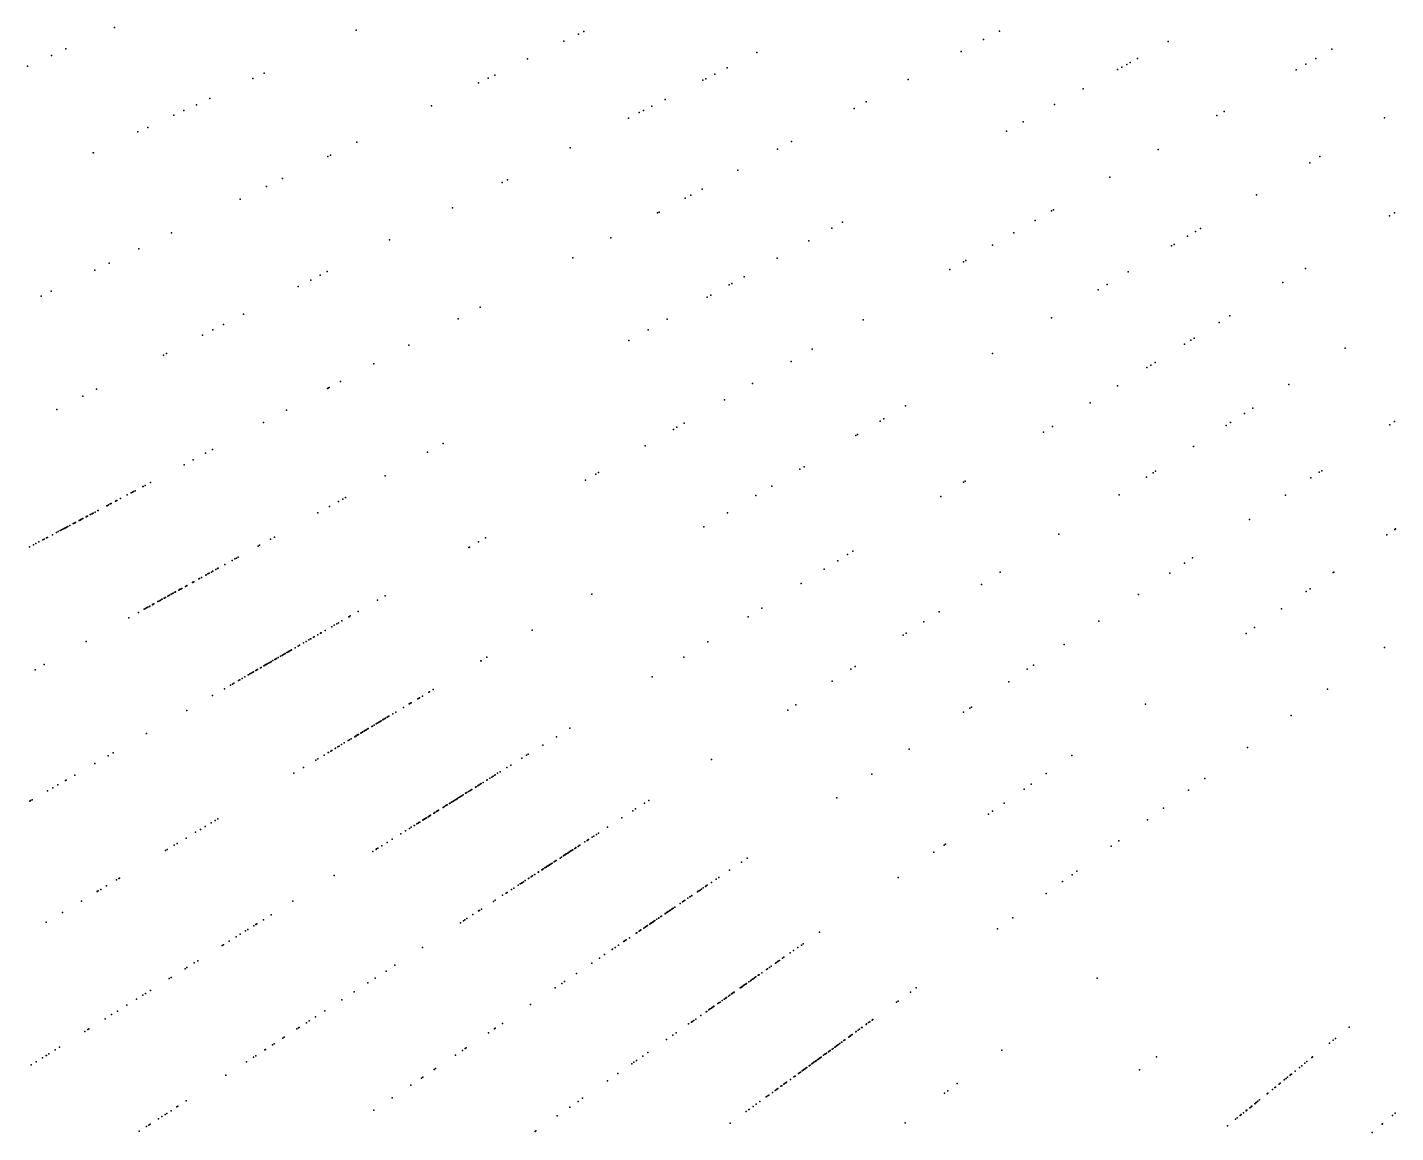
# Model space of a CAD drawing. Header units: metres. Extents: x -4327 to 4266, y -3886 to 3992.
# Drawn here: x -2168 to -1636, y -1380 to -950 of the extents above; entities that cross this region are included whole.
import ezdxf

# ---------------------------------------------------------------- set-up
doc = ezdxf.new("R2010")
doc.units = ezdxf.units.M

msp = doc.modelspace()

# ---------------------------------------------------------------- linework, layer by layer
for p in [(-2134.11, -950.17, 2545.2), (-2039.97, -951.26, 2490.26), (-1953.58, -952.83, 2521.15), (-1951.5, -951.81, 2474.46), (-1789.72, -951.61, 2496.15), (-1959.19, -955.56, 2470.6), (-1795.89, -954.89, 2449.66), (-1724.1, -955.68, 2499.13), (-2158.59, -961.07, 2480.45), (-2152.98, -958.57, 2465.91), (-1973.36, -962.47, 2463.97), (-1884.11, -960, 2515.88), (-1804.62, -959.53, 2508.53), (-1736, -962.28, 2480.01), (-1666.67, -962.25, 2520.85), (-1660.46, -958.67, 2522.85), (-2167.96, -965.24, 2510.34), (-2075.81, -967.97, 2468.28), (-1986.14, -968.71, 2488.12), (-1900.44, -968.32, 2498.71), (-1895.62, -965.86, 2495.11), (-1743.77, -966.59, 2539.01), (-1742.1, -965.66, 2477.62), (-1740.24, -964.63, 2528.19), (-1738.87, -963.87, 2484.11), (-1674.33, -966.68, 2509.66), (-1670.51, -964.47, 2509.58), (-2080.28, -970.05, 2522.82), (-1992.49, -971.8, 2512.59), (-1988.67, -969.94, 2505.01), (-1905.1, -970.7, 2527.07), (-1903.99, -970.13, 2492.34), (-1825.22, -970.49, 2489.66), (-1757.22, -974.04, 2530.06), (-2096.93, -977.81, 2496.11), (-1919.84, -978.2, 2463.71), (-1841.6, -979.2, 2495.35), (-2110.97, -984.36, 2496.39), (-2107.05, -982.53, 2478.18), (-2102.2, -980.27, 2541.04), (-2010.75, -980.71, 2494.18), (-1929.93, -983.35, 2520.72), (-1928.28, -982.51, 2507.47), (-1924.99, -980.83, 2514.28), (-1846.33, -981.71, 2510.1), (-1768.3, -980.18, 2506.47), (-1705.21, -984.5, 2479.54), (-1702.33, -982.84, 2480.91), (-2121.08, -989.08, 2462.18), (-1934.07, -985.46, 2465.65), (-1780.49, -986.94, 2535.04), (-1639.91, -985.36, 2463.95), (-2124.92, -990.87, 2461.26), (-2039.78, -994.87, 2486.2), (-1870.59, -994.61, 2484.65), (-1786.98, -990.54, 2521.67), (-2142.33, -998.98, 2536.25), (-2142.24, -998.94, 2503.09), (-2051.03, -1000.36, 2486.26), (-2050, -999.85, 2526.19), (-1956.74, -997.01, 2451.09), (-1876.09, -997.54, 2525.24), (-1728.02, -997.67, 2504.28), (-1665.05, -1000.46, 2515.86), (-1891.57, -1005.76, 2487.67), (-1668.98, -1002.83, 2490.77), (-2068.66, -1008.95, 2472.21), (-1983.19, -1010.48, 2522.71), (-1981.21, -1009.48, 2503.64), (-1746.77, -1008.5, 2531.46), (-2074.92, -1012.01, 2509.71), (-1911.97, -1016.61, 2470.57), (-1909.77, -1015.44, 2508.84), (-1905.45, -1013.14, 2517.01), (-1689.77, -1015.32, 2482.48), (-2085.17, -1017.01, 2511.1), (-2002.53, -1020.34, 2489.26), (-1922.2, -1022.05, 2516.84), (-1769.46, -1021.6, 2479.98), (-1768.68, -1021.15, 2492.7), (-1922.78, -1022.36, 2517.59), (-1850.75, -1025.89, 2492.7), (-1775.8, -1025.26, 2477.83), (-1638, -1023.53, 2479.16), (-1636.09, -1022.34, 2507.15), (-2111.89, -1030.04, 2461.23), (-1940.9, -1032, 2499.69), (-1854.97, -1028.23, 2492.86), (-1784.15, -1030.08, 2481.2), (-1716.59, -1031.43, 2510.62), (-1713.41, -1029.52, 2508.78), (-1711.5, -1028.37, 2483.66), (-2124.64, -1036.26, 2465.3), (-2027.07, -1032.84, 2489.57), (-1863.9, -1033.17, 2482.83), (-1792.42, -1034.85, 2517.74), (-1722.75, -1035.13, 2550.86), (-1721.81, -1034.57, 2468.15), (-2136.11, -1041.85, 2492.18), (-1955.71, -1039.87, 2464.04), (-1876.23, -1040.01, 2463.69), (-1803.74, -1041.39, 2519.6), (-1802.77, -1040.83, 2498.76), (-2141.7, -1044.58, 2539.99), (-2057.7, -1048.45, 2475.19), (-2054.1, -1046.61, 2481.68), (-2051.28, -1045.18, 2533.14), (-1889.13, -1047.16, 2527.57), (-1808.99, -1044.42, 2512.95), (-1739.64, -1045.28, 2532.97), (-1670.63, -1043.92, 2508.73), (-2158.64, -1052.84, 2496.56), (-2062.58, -1050.94, 2489.21), (-1894.86, -1050.34, 2490.89), (-1893.88, -1049.8, 2525.55), (-1751.32, -1052.3, 2521.67), (-1747.9, -1050.25, 2497.2), (-1679.5, -1049.47, 2488.35), (-2162.57, -1054.76, 2506.58), (-1991.81, -1059.07, 2498.54), (-1903.5, -1055.13, 2516.08), (-1901.98, -1054.28, 2483.79), (-2083.84, -1061.77, 2536.97), (-2000.33, -1063.59, 2498.24), (-1919.02, -1063.73, 2503.29), (-1842.76, -1063.92, 2479.03), (-1769.44, -1063.19, 2475.16), (-1700.12, -1062.35, 2507.65), (-2099.82, -1069.91, 2517.58), (-2095.86, -1067.89, 2501.87), (-2091.63, -1065.74, 2450.88), (-1926.41, -1067.83, 2518.47), (-1704.28, -1064.95, 2544.94), (-2019.5, -1073.79, 2475.66), (-1933.9, -1071.98, 2511.63), (-1717.76, -1073.37, 2486.05), (-1715.29, -1071.83, 2501.93), (-1714, -1071.03, 2494.48), (-1655.2, -1074.9, 2490.9), (-2115.01, -1077.65, 2491.85), (-2113.82, -1077.05, 2534.37), (-1870.77, -1080.09, 2505.63), (-1862.59, -1075.37, 2508.47), (-1792.5, -1077.04, 2490.8), (-1729.16, -1080.5, 2477.62), (-2033.11, -1081.02, 2525.3), (-1732.35, -1082.49, 2515.56), (-1730.83, -1081.54, 2452.63), (-2141.07, -1090.93, 2487), (-2051.14, -1090.61, 2500.73), (-2050.84, -1090.45, 2492.17), (-2050.55, -1090.3, 2563.77), (-2046.16, -1087.96, 2481.05), (-1885.77, -1088.75, 2531.29), (-1743.83, -1089.67, 2520.98), (-1677.12, -1089.13, 2512.61), (-2146.32, -1093.6, 2512.22), (-1896.71, -1095.07, 2474.14), (-1754.4, -1096.27, 2516.58), (-2156.53, -1098.8, 2466.97), (-2067.1, -1099.1, 2471.09), (-1826.29, -1097.34, 2504.29), (-1694.35, -1100.32, 2499.01), (-1691.22, -1098.29, 2464.02), (-2076.15, -1103.91, 2514.66), (-1916.6, -1106.55, 2472.78), (-1915.22, -1105.75, 2484.59), (-1912.44, -1104.15, 2459.29), (-1836.21, -1103.3, 2531.84), (-1834.7, -1102.4, 2482.71), (-1769.08, -1105.45, 2520.78), (-1701.59, -1105.02, 2473.61), (-1699.84, -1103.89, 2495.96), (-1637.86, -1104.75, 2493.45), (-1636.04, -1103.53, 2501.87), (-2006.24, -1112.07, 2490.98), (-1845.65, -1108.98, 2516.89), (-1844.95, -1108.56, 2485.6), (-1772.62, -1107.65, 2495.19), (-2098.64, -1115.87, 2536.36), (-2095.91, -1114.42, 2497.34), (-2012.32, -1115.45, 2487.62), (-1927.64, -1112.93, 2508.96), (-1714.25, -1113.25, 2517.11), (-2107, -1120.31, 850.17), (-2103.51, -1118.46, 957.26), (-1867.38, -1122.03, 2491), (-1865.78, -1121.07, 2464.35), (-1729, -1122.83, 2463.73), (-1665.3, -1123.26, 2468.15), (-1664.35, -1122.62, 2528.1), (-2122.07, -1128.32, 973.32), (-2120.04, -1127.25, 749.15), (-2028.81, -1124.59, 2486.15), (-1950.8, -1126.29, 2505.87), (-1946.82, -1124, 2520.05), (-1945.77, -1123.39, 2493.94), (-1803.76, -1127.11, 2461.65), (-1803.1, -1126.7, 2524.08), (-1732.52, -1125.11, 2515.78), (-1729.94, -1123.44, 2526.05), (-1668.55, -1125.45, 2525.98), (-2131.78, -1133.49, 832.08), (-2129.08, -1132.05, 781.31), (-2127.57, -1131.25, 912.17), (-2127.11, -1131, 914.98), (-2127.05, -1130.97, 917.96), (-2126.62, -1130.75, 1021.59), (-2125.98, -1130.4, 1018.19), (-2123.02, -1128.83, 861.07), (-2122.93, -1128.78, 934.25), (-2045.21, -1133.68, 2511.74), (-2044.17, -1133.1, 2469.64), (-1884.49, -1132.32, 2519.37), (-1878.37, -1128.64, 2522.27), (-1812.53, -1132.6, 2503.84), (-1743.13, -1132, 2528.36), (-1678.41, -1132.1, 2460.05), (-2142.39, -1139.13, 789.12), (-2141.61, -1138.72, 549.54), (-2140.53, -1138.14, 650.3), (-2140.39, -1138.07, 841.36), (-2137.07, -1136.3, 580.39), (-2137.03, -1136.28, 613.98), (-2136.94, -1136.23, 814.94), (-2136.51, -1136, 657.57), (-2136.37, -1135.93, 893.38), (-2135.68, -1135.56, 814.46), (-2135.65, -1135.54, 924.7), (-2135.41, -1135.42, 677.11), (-2135.37, -1135.4, 1052.36), (-2133.7, -1134.51, 758.32), (-2133.45, -1134.37, 1003.17), (-2133.14, -1134.21, 1045), (-2054.89, -1139.04, 2490.74), (-2050.39, -1136.55, 2466.35), (-2046.95, -1134.64, 2524.9), (-1895.6, -1138.99, 2512), (-2152.49, -1144.5, 442.89), (-2152.49, -1144.5, 722.84), (-2152.43, -1144.47, 430.53), (-2152.16, -1144.32, 797.13), (-2151.45, -1143.95, 526.97), (-2150.09, -1143.22, 438.28), (-2149.91, -1143.13, 952.24), (-2149.89, -1143.12, 456.09), (-2149.47, -1142.89, 527.87), (-2149.46, -1142.89, 449.13), (-2149.3, -1142.81, 743.5), (-2149.24, -1142.77, 720.31), (-2147.84, -1142.03, 1011.5), (-2147.6, -1141.9, 2473.78), (-2147.47, -1141.83, 718.27), (-2147.13, -1141.65, 619.71), (-2147, -1141.58, 734.01), (-2146.67, -1141.4, 518.86), (-2146.34, -1141.23, 632.21), (-2145.07, -1140.55, 489.45), (-2145, -1140.52, 825.4), (-2144.94, -1140.48, 482.53), (-2144.64, -1140.32, 555.89), (-2144.54, -1140.27, 822.26), (-2143.52, -1139.73, 903.9), (-2143.4, -1139.67, 1031.22), (-2142.81, -1139.35, 1034.06), (-2142.75, -1139.32, 382.34), (-1904.72, -1144.47, 2499.25), (-1692.48, -1141.59, 2491.73), (-2161.98, -1149.55, 544.94), (-2161.38, -1149.22, 625.24), (-2160.47, -1148.74, 629.25), (-2160.16, -1148.58, 297.01), (-2158.17, -1147.52, 644.24), (-2156.67, -1146.72, 393.02), (-2155.95, -1146.34, 692.25), (-2155.14, -1145.91, 347.79), (-2154.73, -1145.69, 526.37), (-2154.69, -1145.67, 589.39), (-2154.62, -1145.63, 537.5), (-2154.14, -1145.38, 428.13), (-2153.62, -1145.1, 724.67), (-2153.3, -1144.93, 993.85), (-2153.25, -1144.9, 425.21), (-2152.91, -1144.72, 358.29), (-2073.35, -1149.28, 1005.49), (-2071.84, -1148.44, 2519.54), (-1989.73, -1148.77, 2473.26), (-1766.62, -1147.26, 2508.99), (-1638.96, -1147.61, 2499.92), (-1635.96, -1145.51, 2543.34), (-1635.6, -1145.26, 2483.66), (-2167.12, -1152.28, 2512.67), (-2165.53, -1151.43, 335.83), (-2164.62, -1150.95, 435.73), (-2163.51, -1150.36, 432.75), (-2078.17, -1151.95, 1052.47), (-2077.64, -1151.65, 2496.4), (-1996.22, -1152.52, 2486.76), (-1995.95, -1152.36, 2547.05), (-1992.48, -1150.36, 2551.01), (-1846.77, -1153.99, 2481.79), (-2091.14, -1159.14, 942.56), (-2088.33, -1157.58, 900.9), (-2087.21, -1156.96, 906.37), (-2086.6, -1156.62, 1027.3), (-2085.95, -1156.26, 950.76), (-1852.64, -1157.66, 2508.94), (-1852.62, -1157.65, 2478.72), (-1848.83, -1155.28, 2539.93), (-1717.71, -1158.61, 2473.34), (-1714.62, -1156.52, 2477.11), (-2103.2, -1165.82, 583.56), (-2101.19, -1164.71, 1025.18), (-2101, -1164.6, 2527.23), (-2100.23, -1164.18, 479.69), (-2098.55, -1163.25, 905.31), (-2098.53, -1163.24, 927.79), (-2098.37, -1163.15, 903.74), (-2097.75, -1162.8, 838.32), (-2097.69, -1162.77, 688.44), (-2097.22, -1162.51, 1069.95), (-2096.38, -1162.04, 680.94), (-2095.8, -1161.72, 795.24), (-2094.64, -1161.08, 917.08), (-2093.96, -1160.7, 1013.94), (-2093.72, -1160.57, 1018.45), (-1857.92, -1160.96, 2472.2), (-1789.43, -1162.07, 2488.54), (-1723.42, -1162.46, 2509.24), (-1659.89, -1162.27, 2495.38), (-1659.62, -1162.08, 2522.96), (-2112.71, -1171.09, 478.43), (-2112.02, -1170.71, 636.46), (-2111.95, -1170.68, 487.85), (-2111.49, -1170.42, 397.91), (-2111.29, -1170.31, 388.41), (-2110.57, -1169.91, 1034.43), (-2110.45, -1169.84, 501.22), (-2110.3, -1169.76, 382.83), (-2109.08, -1169.08, 586.59), (-2109, -1169.04, 382.59), (-2108.88, -1168.97, 590.71), (-2108.87, -1168.97, 800.2), (-2108.8, -1168.93, 587.9), (-2108.75, -1168.9, 627.05), (-2108.52, -1168.77, 848.53), (-2108.31, -1168.66, 802.91), (-2108.09, -1168.53, 601.65), (-2108.06, -1168.52, 683.31), (-2107.91, -1168.43, 736.12), (-2106.45, -1167.62, 687.05), (-2106.03, -1167.39, 812.26), (-2105.96, -1167.35, 2519.41), (-2105.91, -1167.32, 1046.16), (-2103.67, -1166.08, 578.14), (-2103.61, -1166.05, 579.51), (-2103.43, -1165.95, 805.42), (-1948.33, -1170.68, 2492.79), (-1866.9, -1166.57, 2465.12), (-1796.78, -1166.84, 2534.92), (-1735.69, -1170.74, 2479.93), (-1670.39, -1169.62, 2505.57), (-1668.91, -1168.59, 2517.34), (-2122.47, -1176.5, 432.68), (-2121.98, -1176.23, 694.98), (-2121.61, -1176.03, 537.08), (-2121.03, -1175.7, 810.69), (-2120.48, -1175.4, 704.52), (-2120.26, -1175.28, 425.41), (-2119.33, -1174.76, 418.41), (-2119.22, -1174.7, 812.93), (-2119.01, -1174.59, 704.03), (-2118.79, -1174.47, 696.8), (-2117.17, -1173.56, 612.66), (-2116.8, -1173.36, 746.45), (-2116.32, -1173.1, 825.06), (-2115.75, -1172.78, 595.43), (-2115.45, -1172.61, 527.22), (-2114.73, -1172.21, 708.33), (-2114.61, -1172.15, 918.26), (-2114.43, -1172.05, 478.82), (-2114.35, -1172, 485.66), (-2114.25, -1171.95, 492.5), (-2113.32, -1171.43, 920.72), (-2113.28, -1171.41, 485.41), (-2112.95, -1171.22, 1029.35), (-2031.79, -1173.05, 1074.6), (-2028.81, -1171.33, 2510.83), (-1882.18, -1176.12, 2509.98), (-1680.07, -1176.4, 2542.66), (-2128.42, -1179.8, 710.03), (-2124.77, -1177.78, 718.89), (-2046.91, -1181.78, 982.8), (-2045.64, -1181.05, 876.55), (-2042.9, -1179.47, 2465.53), (-2042.81, -1179.42, 973.3), (-2042.31, -1179.13, 2541.4), (-2039.25, -1177.36, 1044.54), (-1887.49, -1179.43, 2508.78), (-1819.15, -1181.37, 2518.74), (-1813.14, -1177.47, 2471.99), (-1751.06, -1181.1, 2518.56), (-2054.98, -1186.44, 777.44), (-2053.94, -1185.84, 914.12), (-2053.83, -1185.78, 983.09), (-2053.78, -1185.75, 1056.64), (-2053.71, -1185.71, 2467.77), (-2052.04, -1184.75, 926.66), (-2049.55, -1183.31, 715.79), (-2048.6, -1182.76, 1018.6), (-2047.57, -1182.17, 1025.74), (-1971.58, -1184.65, 2486.89), (-1827.26, -1186.64, 2474.85), (-1826.09, -1185.88, 2462.41), (-1693.7, -1185.94, 2532.05), (-1690.47, -1183.68, 2518.8), (-2145.13, -1189.06, 326.3), (-2065.37, -1192.44, 395.75), (-2065.34, -1192.42, 821.9), (-2065.33, -1192.42, 683.14), (-2065.18, -1192.33, 1082.83), (-2063.78, -1191.52, 485.51), (-2063.73, -1191.5, 730.69), (-2062.65, -1190.87, 955.49), (-2062.08, -1190.54, 443.32), (-2060.46, -1189.61, 882.9), (-2059.47, -1189.04, 922.54), (-2058.42, -1188.43, 579.55), (-2057.74, -1188.04, 781.36), (-2057.72, -1188.03, 682.02), (-2056.66, -1187.41, 1024.15), (-2056.64, -1187.4, 812.64), (-2056.31, -1187.21, 673.15), (-2056.31, -1187.21, 949.55), (-1903.16, -1189.23, 2515.76), (-1764.55, -1190.21, 2482.47), (-1639.88, -1191.45, 2515.75), (-2074.66, -1197.81, 497.61), (-2074.16, -1197.52, 687.47), (-2073.65, -1197.22, 494.64), (-2073.13, -1196.92, 785.75), (-2073.11, -1196.91, 654.74), (-2073.07, -1196.89, 490.42), (-2072.41, -1196.51, 640.51), (-2072.4, -1196.5, 833.48), (-2071.73, -1196.11, 355.52), (-2071.69, -1196.09, 587.44), (-2071.63, -1196.06, 528.27), (-2071.43, -1195.94, 400.93), (-2071.23, -1195.83, 986.84), (-2071.02, -1195.71, 753.29), (-2070.4, -1195.35, 653.88), (-2069.49, -1194.82, 857.23), (-2068.86, -1194.46, 938.76), (-2068.75, -1194.39, 685.68), (-2068.28, -1194.12, 750.86), (-2068.05, -1193.99, 541.03), (-2067.82, -1193.86, 980.64), (-2067.67, -1193.77, 551.89), (-2067.02, -1193.39, 876.84), (-2066.96, -1193.36, 721.87), (-2066.78, -1193.26, 622.06), (-2066.42, -1193.05, 850.09), (-2066.14, -1192.89, 885.34), (-2065.78, -1192.68, 634.28), (-2065.57, -1192.55, 990.23), (-1991.54, -1196.64, 2531.38), (-1991.43, -1196.57, 2468.36), (-1989.14, -1195.2, 2473.62), (-1912.57, -1195.11, 2508.84), (-2164.92, -1200.03, 2463.15), (-2161.39, -1198.08, 2467.2), (-2083.35, -1202.82, 535.38), (-2082.04, -1202.07, 692.92), (-2081.94, -1202.01, 546.04), (-2081.4, -1201.7, 371.93), (-2080.85, -1201.38, 563.7), (-2080.36, -1201.1, 460.82), (-2079.96, -1200.86, 782.54), (-2079.11, -1200.37, 452.41), (-2078.67, -1200.12, 1045.99), (-2078.63, -1200.1, 467.23), (-2078.36, -1199.94, 886.11), (-2077.3, -1199.33, 2501.57), (-2077.01, -1199.16, 587.56), (-2075.91, -1198.53, 401.8), (-2075.76, -1198.44, 591.36), (-2075.51, -1198.3, 839.13), (-2075.28, -1198.17, 626.01), (-2075.13, -1198.08, 683.55), (-2075.01, -1198.01, 432.59), (-2074.98, -1197.99, 736.1), (-2074.83, -1197.9, 893.52), (-1924.87, -1202.79, 2494.71), (-1847.59, -1199.84, 2505.14), (-1845.88, -1198.73, 2480.91), (-1778.91, -1199.89, 2524.88), (-1776.48, -1198.25, 2532.61), (-2091.31, -1207.42, 2504.74), (-2088.97, -1206.07, 343.7), (-2088.18, -1205.61, 792.92), (-2087.66, -1205.31, 788.35), (-2085.82, -1204.25, 691.34), (-2085.31, -1203.95, 403.62), (-2084.4, -1203.43, 438.62), (-2010.07, -1207.77, 1041.77), (-1854.84, -1204.55, 2501.18), (-1786.04, -1204.7, 2496.12), (-1662.08, -1207.57, 2532.79), (-2095.9, -1210.07, 2485.69), (-2019.4, -1213.38, 2536.08), (-2019.34, -1213.34, 1011.38), (-2019.16, -1213.23, 891.73), (-2018.89, -1213.07, 663.57), (-2018.57, -1212.88, 2458.65), (-2016.03, -1211.35, 881.56), (-2015.76, -1211.19, 989.9), (-2015.37, -1210.96, 2498.04), (-2015.34, -1210.94, 998.76), (-2014.27, -1210.3, 1051.63), (-2011.73, -1208.77, 1053.38), (-2011.54, -1208.65, 2468.89), (-1868.91, -1213.68, 2506.35), (-1732.98, -1213.45, 2492.12), (-2105.96, -1215.88, 2508.56), (-2028.81, -1219.03, 830.17), (-2028.78, -1219.01, 794.09), (-2028.69, -1218.96, 725.7), (-2028.58, -1218.89, 827.18), (-2028.01, -1218.55, 724.05), (-2027.53, -1218.26, 777.84), (-2027.33, -1218.14, 938.37), (-2025.75, -1217.2, 1016.12), (-2024.64, -1216.52, 1021.67), (-2021.66, -1214.74, 1009.5), (-1872.04, -1215.72, 2505.04), (-1803.72, -1216.62, 2509.74), (-1801.26, -1214.96, 2459.85), (-1800.67, -1214.56, 2516.56), (-1676.19, -1217.82, 2481.52), (-2037.58, -1224.3, 913.23), (-2037.57, -1224.29, 686.53), (-2037.55, -1224.29, 2511.77), (-2037.54, -1224.28, 589.23), (-2037.52, -1224.26, 961.14), (-2036.9, -1223.89, 691.93), (-2036.63, -1223.73, 697.46), (-2036.6, -1223.71, 568.36), (-2036.3, -1223.53, 797.03), (-2035.96, -1223.33, 693.01), (-2035.46, -1223.03, 596.88), (-2035.45, -1223.02, 732.37), (-2035.35, -1222.96, 901.84), (-2035.31, -1222.94, 382.05), (-2033.9, -1222.09, 904.16), (-2033.67, -1221.95, 420.35), (-2033.08, -1221.6, 581.08), (-2032.31, -1221.13, 412.07), (-2031.89, -1220.88, 520.77), (-2031.34, -1220.55, 946.22), (-2031.29, -1220.52, 583.3), (-2031.25, -1220.5, 949.17), (-2030.87, -1220.27, 414.44), (-2030.71, -1220.18, 481.33), (-2030.32, -1219.94, 939.75), (-2029.61, -1219.51, 787.24), (-2029.5, -1219.44, 674.03), (-2029.22, -1219.28, 621.2), (-1956.84, -1222.77, 2519.54), (-2121.61, -1224.91, 1123.72), (-2046.62, -1229.73, 597.38), (-2045.74, -1229.2, 522.96), (-2044.65, -1228.55, 422.61), (-2043.09, -1227.61, 592.21), (-2042.61, -1227.33, 575.54), (-2041.93, -1226.92, 702.1), (-2040.58, -1226.1, 621.9), (-2040.34, -1225.96, 807.29), (-2040.3, -1225.94, 388.32), (-2040.01, -1225.76, 912.83), (-2039.7, -1225.57, 528.22), (-2039.45, -1225.42, 629.88), (-2039.39, -1225.39, 841.8), (-2039.23, -1225.29, 429.53), (-2039.15, -1225.25, 631.18), (-2038.21, -1224.68, 488.51), (-2038.06, -1224.59, 391.89), (-1967.46, -1229.41, 2502.9), (-1962.15, -1226.09, 2559.81), (-2136.46, -1233.49, 2522.77), (-2134.63, -1232.43, 1188.08), (-2054.97, -1234.75, 532.18), (-2052.5, -1233.27, 490.57), (-2050.91, -1232.31, 846.55), (-2050.74, -1232.21, 2481.52), (-2049.85, -1231.67, 809.6), (-2049.51, -1231.47, 476.28), (-2048.15, -1230.65, 736.94), (-2048.1, -1230.62, 467.83), (-2047.13, -1230.04, 482.5), (-1975.61, -1234.5, 1079.36), (-1973.71, -1233.31, 936.62), (-1973.1, -1232.93, 1053.42), (-1901.75, -1235.01, 2492.31), (-1824.93, -1230.93, 2459.55), (-1761.52, -1233.43, 2483.33), (-1693.29, -1230.25, 2490.23), (-2141.72, -1236.52, 2463.62), (-2064.25, -1240.32, 2525.29), (-2060.5, -1238.07, 378.72), (-2055.67, -1235.17, 431.64), (-1984.98, -1240.35, 833.9), (-1984.02, -1239.76, 649.49), (-1981.4, -1238.12, 946.2), (-1979.85, -1237.15, 1081.67), (-2156.1, -1244.83, 1307.27), (-2153.1, -1243.09, 1250.59), (-2152.92, -1242.99, 1181.59), (-2149.52, -1241.02, 2552.07), (-1993.54, -1245.7, 659.52), (-1993.33, -1245.57, 550.09), (-1992.72, -1245.19, 560.74), (-1992.71, -1245.18, 549.91), (-1992.41, -1245, 657.76), (-1992.36, -1244.96, 958.9), (-1991.77, -1244.6, 2503.52), (-1991.41, -1244.37, 842.38), (-1990.66, -1243.91, 868.17), (-1989.22, -1243, 879.19), (-1989.1, -1242.93, 990.33), (-1987.97, -1242.22, 885.94), (-1987.29, -1241.79, 1101.3), (-1986.67, -1241.41, 995.15), (-1986.11, -1241.06, 750.38), (-1985.96, -1240.97, 751.73), (-1839.37, -1240.67, 2489.92), (-1777.44, -1244.58, 2478.34), (-1771.58, -1240.47, 2525.21), (-1709.89, -1242.31, 2470.54), (-2166.7, -1250.95, 1195.85), (-2166.12, -1250.61, 1247.92), (-2160.13, -1247.15, 1225.83), (-2158.02, -1245.94, 2493.23), (-2002.02, -1251, 2472.8), (-2002, -1250.99, 873.11), (-2001.87, -1250.91, 1025.64), (-2001.41, -1250.62, 766.1), (-2001.16, -1250.47, 674.55), (-2000.96, -1250.34, 988.66), (-2000.75, -1250.21, 634.23), (-2000.33, -1249.94, 452.49), (-2000.32, -1249.94, 453.82), (-1999.87, -1249.66, 465.73), (-1999.55, -1249.46, 913.21), (-1999.2, -1249.24, 472.26), (-1998.96, -1249.09, 776.55), (-1998.94, -1249.08, 665.47), (-1998.45, -1248.77, 999.53), (-1997.43, -1248.13, 896.03), (-1997.31, -1248.06, 781.61), (-1996.99, -1247.86, 671.76), (-1996.38, -1247.48, 557.7), (-1995.81, -1247.12, 556.19), (-1995.47, -1246.91, 976.91), (-1995.43, -1246.88, 1004.08), (-1995.26, -1246.78, 653.17), (-1995.02, -1246.63, 978.19), (-1926.17, -1250.87, 991.94), (-1853.08, -1249.92, 2483.83), (-1780.14, -1246.47, 2493.05), (-1716.2, -1246.89, 2479.66), (-2167.04, -1251.14, 1256.98), (-2009.81, -1255.87, 928.31), (-2009.72, -1255.81, 577.84), (-2009.37, -1255.6, 684.31), (-2008.81, -1255.25, 893.75), (-2008.76, -1255.21, 744.71), (-2008.62, -1255.13, 688.26), (-2008.4, -1254.99, 773.07), (-2008.24, -1254.89, 2538.07), (-2008, -1254.74, 772.91), (-2006.18, -1253.6, 360.81), (-2006.06, -1253.53, 705.61), (-2006, -1253.49, 355.5), (-2005.61, -1253.24, 493.93), (-2005.1, -1252.92, 460.26), (-2004.89, -1252.79, 461.55), (-2004.82, -1252.75, 472.25), (-2004.81, -1252.75, 601.07), (-2004.75, -1252.71, 361.87), (-2004.73, -1252.69, 375.07), (-2004.58, -1252.6, 356.56), (-2003.66, -1252.03, 573.36), (-2003.58, -1251.97, 680.95), (-2003.52, -1251.94, 808.44), (-2002.92, -1251.56, 734.07), (-2002.66, -1251.4, 788), (-2002.47, -1251.28, 767.93), (-2002.46, -1251.28, 986.37), (-1932.42, -1254.93, 896.76), (-1931.32, -1254.21, 2487.1), (-1927.82, -1251.94, 1098.72), (-1794.01, -1256.18, 2479.53), (-1792.44, -1255.08, 2469.2), (-1787.89, -1251.9, 2498.4), (-1725.87, -1253.92, 2521.35), (-2098.81, -1261.09, 1165.44), (-2096.43, -1259.66, 1170.67), (-2094.88, -1258.73, 2464.03), (-2093.79, -1258.08, 1172.47), (-2018.58, -1261.35, 543.38), (-2017.45, -1260.64, 480.62), (-2017.36, -1260.59, 511.74), (-2016.48, -1260.04, 370.62), (-2015.94, -1259.7, 611.32), (-2015.61, -1259.5, 377.11), (-2015.3, -1259.3, 381.04), (-2014.08, -1258.54, 533.99), (-2013.98, -1258.47, 786.7), (-2013.79, -1258.36, 398.04), (-2013.5, -1258.18, 882.54), (-2013.3, -1258.05, 882.46), (-2013.27, -1258.03, 2483.99), (-2012.96, -1257.84, 642.26), (-2012.89, -1257.79, 405.85), (-2012.7, -1257.68, 505.14), (-2012.02, -1257.25, 1040.08), (-2011.78, -1257.1, 711.85), (-2011.52, -1256.93, 2511.82), (-2011.34, -1256.83, 574.19), (-2011.06, -1256.65, 818.71), (-1942.19, -1261.27, 951.11), (-1936.65, -1257.68, 1053.12), (-1732.13, -1258.46, 2486.15), (-2106.18, -1265.52, 2529.21), (-2102.48, -1263.3, 1151.11), (-2100.6, -1262.17, 1214.34), (-2025.96, -1265.96, 2491.47), (-2022.61, -1263.87, 445.4), (-2020.79, -1262.73, 343.51), (-2019.25, -1261.77, 437.95), (-1951.02, -1267.01, 939.16), (-1950.19, -1266.47, 2541.82), (-1950.01, -1266.35, 1008.73), (-1949.78, -1266.2, 802.64), (-1949.78, -1266.21, 906.28), (-1949.69, -1266.14, 838.25), (-1948.25, -1265.21, 741.51), (-1947.57, -1264.77, 844.5), (-1946.55, -1264.1, 838.33), (-1945.72, -1263.57, 796.72), (-1743.3, -1266.58, 2504.95), (-2114.26, -1270.37, 1172.36), (-2113.56, -1269.96, 1294.72), (-2110.79, -1268.29, 1298.17), (-2109.64, -1267.6, 1222.91), (-2033.54, -1270.7, 267.25), (-2032.3, -1269.92, 2485.66), (-2032.06, -1269.77, 267.05), (-2031.56, -1269.46, 278.9), (-2030.06, -1268.52, 285.31), (-2027.95, -1267.2, 2485.75), (-1959.07, -1272.23, 751.25), (-1959.05, -1272.22, 1005.84), (-1958.77, -1272.04, 409.85), (-1958.69, -1271.99, 903.09), (-1958.6, -1271.93, 739.84), (-1958.27, -1271.71, 1052.59), (-1958.2, -1271.67, 846.22), (-1957.71, -1271.35, 805.9), (-1957.48, -1271.21, 701.77), (-1957.05, -1270.92, 650.57), (-1956.89, -1270.82, 756.03), (-1956.46, -1270.54, 854.12), (-1956.1, -1270.31, 745.9), (-1955.86, -1270.15, 852.42), (-1955.71, -1270.06, 646.01), (-1954.92, -1269.54, 1052.32), (-1954.59, -1269.33, 963.13), (-1954.5, -1269.26, 755.11), (-1953.71, -1268.76, 2502.22), (-1953.27, -1268.47, 1059.09), (-1952.99, -1268.29, 946.02), (-1815.26, -1271.06, 2511.65), (-1811.26, -1268.26, 2486.92), (-1810.72, -1267.88, 2519.19), (-1746.26, -1268.73, 2478.97), (-1967.21, -1277.52, 764.26), (-1966.63, -1277.14, 511.15), (-1966.44, -1277.02, 951.05), (-1966.1, -1276.8, 853.98), (-1966.09, -1276.79, 851.08), (-1965.86, -1276.64, 374.53), (-1965.66, -1276.51, 2452.36), (-1965.49, -1276.4, 749.48), (-1965.32, -1276.29, 650.56), (-1965.18, -1276.2, 643.64), (-1965.05, -1276.12, 367.83), (-1965.03, -1276.11, 665.64), (-1964.98, -1276.07, 610.71), (-1964.82, -1275.97, 557.72), (-1964.63, -1275.85, 747.75), (-1964.6, -1275.83, 459.98), (-1964.12, -1275.52, 715.31), (-1963.73, -1275.26, 603.5), (-1962.95, -1274.76, 861.3), (-1962.93, -1274.74, 553.14), (-1962.62, -1274.54, 709.18), (-1962.22, -1274.28, 959.42), (-1960.71, -1273.3, 416.83), (-1960.16, -1272.94, 711.08), (-1959.41, -1272.46, 859.75), (-1890.12, -1274.9, 2519.62), (-1887.91, -1273.41, 2491.97), (-2133.26, -1281.79, 1120.28), (-2132.33, -1281.23, 1288.96), (-2132.06, -1281.07, 2491.41), (-2048.64, -1280.13, 1140.13), (-1975.57, -1282.95, 961.45), (-1975.52, -1282.92, 373.74), (-1975.47, -1282.89, 958.41), (-1975.47, -1282.89, 467.87), (-1974.97, -1282.56, 556.53), (-1974.25, -1282.09, 564.47), (-1972.92, -1281.23, 969.15), (-1972.81, -1281.16, 465.9), (-1971.97, -1280.61, 2484.53), (-1971.8, -1280.5, 552.94), (-1971.47, -1280.29, 421.77), (-1970.67, -1279.77, 650.95), (-1970.53, -1279.68, 559.34), (-1970.48, -1279.65, 659.18), (-1969.17, -1278.79, 517.17), (-1969.13, -1278.77, 1017.1), (-1969.05, -1278.72, 813.44), (-1967.76, -1277.88, 662.41), (-1967.7, -1277.84, 456.72), (-1967.48, -1277.7, 459.33), (-1901.77, -1282.76, 1046.17), (-1899.93, -1281.52, 983.87), (-1898.96, -1280.87, 1011.6), (-1894.79, -1278.05, 2490.13), (-1829.18, -1280.81, 2503.26), (-1765.16, -1282.46, 2511.33), (-1761.48, -1279.79, 2484.11), (-1759.61, -1278.43, 2517.27), (-1759.58, -1278.41, 2511.68), (-2140.76, -1286.3, 1175.39), (-2140.46, -1286.12, 2455.27), (-2139.44, -1285.51, 2489.15), (-2137.11, -1284.1, 1120.66), (-1983.05, -1287.81, 571.08), (-1981.68, -1286.92, 1127.83), (-1981.34, -1286.7, 368.24), (-1979.56, -1285.54, 363.95), (-1978.72, -1285, 370.39), (-1977, -1283.88, 915.96), (-1976.2, -1283.36, 2476.3), (-1975.71, -1283.04, 462.58), (-1909.47, -1287.95, 918.17), (-1909.38, -1287.89, 659.73), (-1907.25, -1286.45, 937.52), (-1906.92, -1286.23, 564.84), (-1906.57, -1286, 1018.66), (-1906.21, -1285.76, 905), (-1905.71, -1285.41, 989.83), (-1904.98, -1284.92, 877.02), (-1904.09, -1284.33, 802.76), (-1903.87, -1284.18, 1099.21), (-1903.81, -1284.14, 1097.64), (-1903.42, -1283.87, 877.74), (-1771.59, -1287.13, 2537.19), (-2146.96, -1290.02, 2449.32), (-2064.62, -1290.12, 2514.19), (-1991.28, -1293.15, 386.02), (-1986.66, -1290.15, 573.49), (-1985.92, -1289.67, 475.71), (-1917.89, -1293.63, 1032.26), (-1917.78, -1293.56, 467.35), (-1917.21, -1293.17, 710.47), (-1917.03, -1293.05, 1030.28), (-1916.67, -1292.81, 953.94), (-1915.99, -1292.35, 833.33), (-1913.97, -1290.99, 771.77), (-1913, -1290.34, 826.35), (-1912.66, -1290.11, 887.77), (-1912.27, -1289.84, 701.76), (-1912.18, -1289.78, 2472.08), (-1910.95, -1288.95, 671.17), (-1910.16, -1288.42, 912.68), (-1910.02, -1288.32, 775.77), (-2160.61, -1298.23, 1316.54), (-2154.34, -1294.46, 1326.7), (-2078.62, -1298.87, 1191.33), (-2076.13, -1297.31, 2528.2), (-2073.07, -1295.4, 2508), (-1999.47, -1298.47, 280.2), (-1998.25, -1297.68, 2493.02), (-1997.75, -1297.36, 282.59), (-1997, -1296.87, 283.8), (-1994.59, -1295.3, 2483.02), (-1992.37, -1293.86, 388.89), (-1992.22, -1293.76, 483.97), (-1992.11, -1293.69, 2498.97), (-1925.47, -1298.75, 371.1), (-1925.37, -1298.68, 416.69), (-1925.24, -1298.59, 514.17), (-1924.86, -1298.33, 408.74), (-1924.73, -1298.24, 817.15), (-1924.64, -1298.19, 583.53), (-1924.5, -1298.09, 399.54), (-1924.29, -1297.95, 925.3), (-1923.97, -1297.74, 571.23), (-1923.83, -1297.64, 683.94), (-1923.81, -1297.63, 476.73), (-1923.05, -1297.11, 397.93), (-1922.33, -1296.63, 576.12), (-1922.31, -1296.62, 811.86), (-1921.43, -1296.02, 598.72), (-1921.23, -1295.89, 501.18), (-1919.84, -1294.95, 701.78), (-1919.82, -1294.93, 563.31), (-1919.3, -1294.58, 806.34), (-1918.99, -1294.38, 846.07), (-1918.94, -1294.34, 603.33), (-1918.62, -1294.13, 784.89), (-1918.12, -1293.79, 504.33), (-1784.49, -1296.51, 2511.03), (-2086.78, -1303.97, 1169.57), (-2085.16, -1302.95, 1185.15), (-2083.1, -1301.67, 1272.74), (-2082.18, -1301.09, 2486.26), (-2079.88, -1299.66, 1255.54), (-2079.02, -1299.12, 1278.74), (-2078.94, -1299.07, 1254.97), (-1931.15, -1302.57, 312.49), (-1930.85, -1302.38, 509.01), (-1929.94, -1301.76, 378.48), (-1929.54, -1301.49, 786.52), (-1929.39, -1301.39, 466.22), (-1929.22, -1301.28, 609.27), (-1928.1, -1300.52, 1002.96), (-1927.54, -1300.14, 896.13), (-1927.5, -1300.12, 473.68), (-1927.47, -1300.09, 611.43), (-1927.43, -1300.07, 682.47), (-1927.15, -1299.88, 735.02), (-1927.11, -1299.85, 1006.96), (-1926.79, -1299.64, 672.61), (-1926.63, -1299.53, 727.86), (-1925.81, -1298.97, 368.57), (-1859.7, -1302.18, 1053.38), (-1790.53, -1300.89, 2508.46), (-2092.18, -1307.34, 1149.59), (-2091.65, -1307.01, 1150.93), (-2089.47, -1305.65, 1236), (-2014.28, -1308.09, 2502.07), (-1940.48, -1308.87, 638.82), (-1940.34, -1308.78, 528.93), (-1939.29, -1308.07, 377.69), (-1937.94, -1307.16, 412.83), (-1935.95, -1305.82, 323.64), (-1935.7, -1305.64, 2530), (-1935.39, -1305.44, 405.73), (-1934.96, -1305.15, 626.07), (-1934.93, -1305.13, 2490.57), (-1933.71, -1304.3, 713.8), (-1869.86, -1309.29, 1033.52), (-1868.23, -1308.15, 818.15), (-1866.78, -1307.14, 824.54), (-1866.07, -1306.64, 1087.34), (-2103.03, -1314.12, 1274.64), (-2101.66, -1313.26, 1277.23), (-1948.33, -1314.16, 436.23), (-1945.42, -1312.2, 2553.86), (-1943.42, -1310.86, 535.14), (-1943.41, -1310.85, 431.16), (-1876.88, -1314.21, 948.33), (-1876.46, -1313.91, 989.36), (-1875.91, -1313.53, 1053.46), (-1875.85, -1313.48, 829.95), (-1875.36, -1313.14, 1050.13), (-1874.17, -1312.31, 834.86), (-1873.58, -1311.9, 2475.66), (-1871.13, -1310.18, 979.17), (-2112.73, -1320.18, 2553.19), (-2112.04, -1319.75, 1172.09), (-2106.59, -1316.34, 1131.23), (-2105.94, -1315.94, 1213.69), (-2032.68, -1320.04, 2513.92), (-2028.42, -1317.27, 1200.12), (-2024.96, -1315.02, 1212.87), (-1954.35, -1318.23, 2510.07), (-1885.33, -1320.12, 927.7), (-1884.91, -1319.83, 618.58), (-1884.54, -1319.57, 555.64), (-1883.56, -1318.89, 921.01), (-1883.41, -1318.78, 623.47), (-1883.26, -1318.68, 359.63), (-1882.15, -1317.9, 394.17), (-1880.33, -1316.62, 717.57), (-1880.02, -1316.41, 939.67), (-1879.24, -1315.86, 946.6), (-1878.59, -1315.4, 725.15), (-1751.74, -1320.03, 2513.53), (-2120.1, -1324.78, 2545.38), (-2040.82, -1325.32, 1207.45), (-2035.47, -1321.85, 1274.38), (-1962.55, -1323.76, 2463.44), (-1960.05, -1322.07, 339.51), (-1959.02, -1321.37, 334.07), (-1893.05, -1325.53, 711.37), (-1893.02, -1325.5, 821.9), (-1890.57, -1323.79, 731.16), (-1890.37, -1323.65, 403.67), (-1890.3, -1323.6, 733.83), (-1889.99, -1323.39, 812.09), (-1889.78, -1323.24, 846.09), (-1889.7, -1323.18, 950.39), (-1889.65, -1323.15, 309.46), (-1889.19, -1322.82, 269.78), (-1888.98, -1322.67, 523.78), (-1888.54, -1322.37, 517.05), (-1888.47, -1322.32, 735.89), (-1888.22, -1322.15, 875.48), (-1888.21, -1322.14, 841.12), (-1887.24, -1321.46, 935.95), (-1886.61, -1321.02, 424.91), (-1886.31, -1320.81, 655.55), (-1885.77, -1320.43, 852.86), (-1885.53, -1320.26, 960.06), (-1824.4, -1325.51, 984.2), (-1822.09, -1323.82, 1093.16), (-2129.26, -1330.51, 2465.99), (-2125.49, -1328.15, 2387.53), (-2123.03, -1326.61, 2521.24), (-2122.03, -1325.99, 1260.38), (-2045.56, -1328.4, 1221.89), (-1972.25, -1330.3, 2524.77), (-1899.32, -1329.92, 742.9), (-1898.89, -1329.62, 780.55), (-1898.46, -1329.31, 537.05), (-1897.68, -1328.77, 426.1), (-1896.91, -1328.23, 606.3), (-1896.78, -1328.14, 615.71), (-1896.33, -1327.82, 433.63), (-1896.22, -1327.75, 962.54), (-1895.98, -1327.58, 889.2), (-1895.23, -1327.06, 369.68), (-1894.59, -1326.61, 628.53), (-1893.95, -1326.16, 457.94), (-1893.88, -1326.11, 667.74), (-1893.83, -1326.07, 852.2), (-1893.72, -1326, 629.59), (-1893.6, -1325.91, 506.53), (-1893.58, -1325.9, 634.97), (-1893.2, -1325.63, 769.8), (-1893.13, -1325.59, 567.52), (-1829.78, -1329.41, 1056.92), (-1829.11, -1328.93, 1061.04), (-2137.73, -1335.8, 2505.68), (-2135.19, -1334.22, 2341.45), (-2132.94, -1332.81, 2401.14), (-2055.79, -1335.05, 1176.58), (-2052.23, -1332.74, 1281.47), (-1907.92, -1335.94, 643.88), (-1905.9, -1334.53, 2469.28), (-1903.84, -1333.08, 531.9), (-1903.65, -1332.95, 324.67), (-1902.77, -1332.34, 332.27), (-1902.51, -1332.15, 512.9), (-1902.27, -1331.98, 718.99), (-1901.81, -1331.66, 416.56), (-1901.52, -1331.46, 528.59), (-1901.14, -1331.2, 467.57), (-1900.93, -1331.05, 754.71), (-1900.86, -1330.99, 421.58), (-1838.99, -1336.11, 961.23), (-2145.65, -1340.75, 2307.02), (-2144.37, -1339.95, 2497.07), (-2144.06, -1339.76, 2469.62), (-2063.11, -1339.8, 1177.47), (-2062.43, -1339.36, 1223.58), (-2062.25, -1339.24, 1228.5), (-2059.38, -1337.38, 1291.06), (-2058.3, -1336.68, 1236.2), (-1988.55, -1341.29, 1075), (-1986.18, -1339.7, 1210.02), (-1986.13, -1339.66, 1264.62), (-1985.93, -1339.52, 1266.16), (-1983.15, -1337.65, 1073.64), (-1915.57, -1341.3, 543.24), (-1915.5, -1341.25, 338.4), (-1910.67, -1337.86, 680.55), (-1909.61, -1337.12, 332.17), (-1909.27, -1336.88, 338.6), (-1909.2, -1336.84, 435.26), (-1908.66, -1336.46, 343.68), (-1845.63, -1340.93, 955.91), (-1845.44, -1340.79, 955.81), (-1844.77, -1340.3, 964.24), (-1844.14, -1339.84, 1077.35), (-1843.36, -1339.28, 712.27), (-1843.22, -1339.18, 1076.82), (-1841.64, -1338.03, 2488.33), (-1841.41, -1337.86, 1002.25), (-1840.66, -1337.32, 851.36), (-1840.17, -1336.96, 815.96), (-1839.28, -1336.32, 933.72), (-1653.65, -1339.1, 2164.13), (-2155.45, -1346.87, 2455.79), (-2072.55, -1345.93, 2467.2), (-2071.99, -1345.57, 1118.59), (-2068.56, -1343.34, 1111.87), (-2068.01, -1342.98, 1127.8), (-1919.31, -1343.91, 2459.63), (-1916.88, -1342.21, 446.26), (-1853.58, -1346.7, 967.38), (-1853.14, -1346.39, 868.55), (-1852.72, -1346.08, 969.88), (-1852.58, -1345.98, 735.07), (-1852.4, -1345.85, 858.22), (-1852.32, -1345.79, 733.59), (-1851.88, -1345.47, 723.79), (-1851.2, -1344.97, 752.46), (-1851.09, -1344.9, 749.65), (-1850.26, -1344.3, 614.82), (-1849.86, -1344, 628.08), (-1848.38, -1342.93, 894.94), (-1848.05, -1342.69, 631.49), (-1847.84, -1342.54, 431.71), (-1847.74, -1342.46, 884.59), (-1847.68, -1342.42, 740), (-1847.65, -1342.4, 640.74), (-1847.13, -1342.02, 636.54), (-1847.13, -1342.02, 827.48), (-1847.11, -1342, 1045.76), (-1847.07, -1341.98, 539.57), (-1661.31, -1345.3, 1263.13), (-1659.95, -1344.2, 1121.55), (-1659.05, -1343.47, 1285.09), (-2162.01, -1350.98, 2284.18), (-2160.59, -1350.09, 2411.1), (-2160.57, -1350.07, 2445.55), (-2159.58, -1349.46, 2241.86), (-2157.11, -1347.91, 2241.76), (-2080.01, -1350.77, 2519.67), (-2079.1, -1350.19, 1245.31), (-2075.63, -1347.93, 2383.47), (-2075.33, -1347.74, 2561.07), (-2001.36, -1349.94, 1192.95), (-1998.7, -1348.14, 2465.39), (-1997.68, -1347.45, 1194.03), (-1997.2, -1347.13, 2493.29), (-1930.95, -1352.07, 2482.68), (-1928.56, -1350.39, 267.59), (-1926.52, -1348.97, 2526.19), (-1861.06, -1352.14, 840.83), (-1860.99, -1352.09, 441.28), (-1860.39, -1351.65, 441.14), (-1860.21, -1351.52, 451.5), (-1860.06, -1351.41, 950.14), (-1859.71, -1351.16, 642.22), (-1859.48, -1350.99, 529.98), (-1859.4, -1350.93, 539.2), (-1859.32, -1350.87, 980.73), (-1859.3, -1350.86, 548.44), (-1859.15, -1350.75, 782.17), (-1858.15, -1350.02, 641.68), (-1858.14, -1350.02, 534.88), (-1857.63, -1349.65, 343.8), (-1857.39, -1349.47, 435.23), (-1857.22, -1349.35, 649.47), (-1857.03, -1349.21, 343.69), (-1856.25, -1348.64, 761.45), (-1856.14, -1348.57, 647.74), (-1855.79, -1348.31, 848.39), (-1855.61, -1348.18, 851.16), (-1854.83, -1347.62, 441.12), (-1854.47, -1347.35, 334.28), (-1853.82, -1346.88, 332.88), (-1788.85, -1348, 2491.74), (-1728.7, -1350.61, 2277.91), (-1668.17, -1350.86, 1140.58), (-1667.89, -1350.63, 1247.69), (-2166.5, -1353.78, 2401.9), (-2164.51, -1352.54, 2444.68), (-2082.73, -1352.54, 1130.92), (-2009.64, -1355.52, 1166.78), (-2009.19, -1355.21, 1291.15), (-1938.18, -1357.13, 2454.17), (-1932.79, -1353.36, 1203.04), (-1931.96, -1352.77, 2486.68), (-1867.95, -1357.14, 452.07), (-1867.94, -1357.13, 863.98), (-1867.57, -1356.87, 418.09), (-1867.19, -1356.6, 983.39), (-1866.47, -1356.07, 662.23), (-1866.31, -1355.95, 751.64), (-1866.07, -1355.78, 426.85), (-1866.06, -1355.77, 793.51), (-1865.82, -1355.6, 748.66), (-1865.54, -1355.39, 679.63), (-1865.26, -1355.19, 351.65), (-1864.9, -1354.93, 2470.62), (-1864.73, -1354.81, 342.55), (-1863.73, -1354.08, 873.51), (-1863.4, -1353.84, 524.48), (-1862.77, -1353.38, 441.7), (-1862.75, -1353.37, 245.18), (-1862.71, -1353.34, 541.49), (-1862.64, -1353.29, 246.43), (-1862.58, -1353.24, 517.65), (-1862.24, -1353, 765.31), (-1862.23, -1352.99, 344.65), (-1861.92, -1352.76, 541.26), (-1861.46, -1352.43, 549.08), (-1861.2, -1352.24, 625.18), (-1735.29, -1355.75, 2284.09), (-1676.35, -1357.48, 920.48), (-1676.18, -1357.34, 1180.99), (-1674.74, -1356.18, 1032.93), (-1672.97, -1354.74, 1043.41), (-1672.15, -1354.08, 1279.31), (-1670.92, -1353.09, 1163.6), (-1670.17, -1352.48, 1131.45), (-2090.69, -1357.71, 2403.39), (-2018.7, -1361.63, 1211.55), (-2014.63, -1358.88, 1210.76), (-2014.05, -1358.49, 1325.06), (-2014.05, -1358.5, 1166.09), (-1942.3, -1360.01, 2470.14), (-1874.75, -1362.09, 254.43), (-1874.44, -1361.86, 756.31), (-1873.63, -1361.27, 760.18), (-1873.32, -1361.04, 382.95), (-1872.83, -1360.69, 322.13), (-1872.59, -1360.51, 249.02), (-1871.1, -1359.43, 2511.58), (-1869.74, -1358.45, 571.54), (-1869.5, -1358.27, 256.27), (-1869.26, -1358.1, 864.59), (-1806.15, -1361.03, 2477.52), (-1682.6, -1362.55, 930.9), (-1682.39, -1362.37, 1159.4), (-1680.96, -1361.22, 1259.05), (-1680.48, -1360.83, 1019.12), (-1678.95, -1359.59, 1192.15), (-1678.85, -1359.51, 941.42), (-1678.24, -1359.01, 1056.9), (-1677.71, -1358.59, 1028.98), (-1676.63, -1357.71, 1140.34), (-2106.15, -1367.75, 2322.69), (-2026.04, -1366.58, 1119.36), (-1953.67, -1367.97, 2487.32), (-1951.93, -1366.75, 1259.5), (-1882.96, -1368.05, 2486.37), (-1880.45, -1366.23, 484.13), (-1880.31, -1366.13, 2477.45), (-1879.77, -1365.73, 473.38), (-1879.52, -1365.55, 329.74), (-1878.06, -1364.49, 354.06), (-1877.05, -1363.75, 581.84), (-1876.85, -1363.61, 373.28), (-1876.41, -1363.29, 591.07), (-1876.32, -1363.22, 285.41), (-1876.02, -1363.01, 693.08), (-1811.1, -1364.76, 2492.5), (-1809.87, -1363.84, 2496.26), (-1689.36, -1368.02, 941.67), (-1689.32, -1367.98, 1274.85), (-1689.21, -1367.89, 957.12), (-1688.61, -1367.41, 1156.08), (-1685.61, -1364.98, 1033.82), (-1685.3, -1364.73, 1150.78), (-1683.52, -1363.29, 953.89), (-2114.3, -1373.04, 2441.17), (-2113.72, -1372.67, 2445.83), (-2112.04, -1371.58, 2438.56), (-2109.77, -1370.1, 2454.62), (-2109.45, -1369.89, 2443.55), (-2033.22, -1371.42, 2461.88), (-2033.13, -1371.37, 1247.04), (-1956.88, -1370.22, 1226.25), (-1888.29, -1371.92, 2460.93), (-1887.22, -1371.15, 241.96), (-1887.17, -1371.11, 249.68), (-1885.51, -1369.9, 243.03), (-1884.35, -1369.06, 2493.66), (-1696.03, -1373.41, 1091.81), (-1695.77, -1373.21, 1081.25), (-1695.67, -1373.13, 1047.3), (-1694.81, -1372.43, 833.73), (-1693.81, -1371.62, 1178), (-1693.59, -1371.44, 841.31), (-1693.44, -1371.32, 1053.25), (-1692.34, -1370.43, 844.78), (-1691.85, -1370.03, 1072.84), (-1691.66, -1369.88, 1187.27), (-1691.54, -1369.78, 928.82), (-1690.42, -1368.87, 936.63), (-1689.96, -1368.5, 919.55), (-1689.86, -1368.42, 1273.66), (-1635.73, -1372.54, 2092.63), (-2121.6, -1377.78, 2520.08), (-2120.69, -1377.2, 2424.61), (-2120.18, -1376.86, 2247.69), (-2116.99, -1374.79, 2438.94), (-2115.59, -1373.88, 2252.7), (-1961.78, -1373.65, 1212.86), (-1894.57, -1376.49, 1223.13), (-1826.39, -1376.29, 2488.88), (-1701.03, -1377.47, 975.24), (-1697.9, -1374.93, 1163.96), (-1697.23, -1374.39, 855.46), (-1640.82, -1376.81, 1118.74), (-1640.76, -1376.76, 1192.6), (-1636.88, -1373.5, 1305.42), (-2124.41, -1379.61, 2562.25), (-1970.36, -1379.66, 1109.69), (-1970.07, -1379.46, 1093.65), (-1644.77, -1380.12, 1207.82)]:
    msp.add_point(p)

doc.saveas('drawing.dxf')
